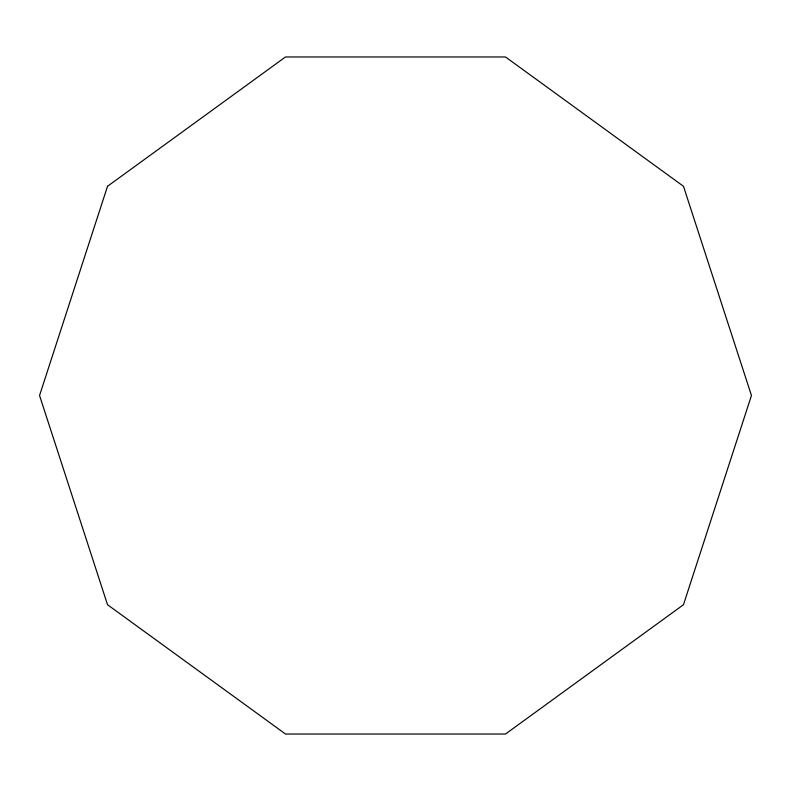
<?xml version="1.0" encoding="UTF-8"?>
<svg xmlns="http://www.w3.org/2000/svg" width="791" height="791" viewBox="0 0 791 791"><rect width="100%" height="100%" fill="white"/><g stroke="black" fill="none" stroke-linecap="round" stroke-linejoin="round"><path stroke-width="1.19" d="M107.527 186.281L39.55 395.5L107.527 604.72L285.502 734.028L505.498 734.028L683.473 604.72L751.45 395.5L683.473 186.281L505.498 56.972L285.502 56.972L107.527 186.281"/></g></svg>
